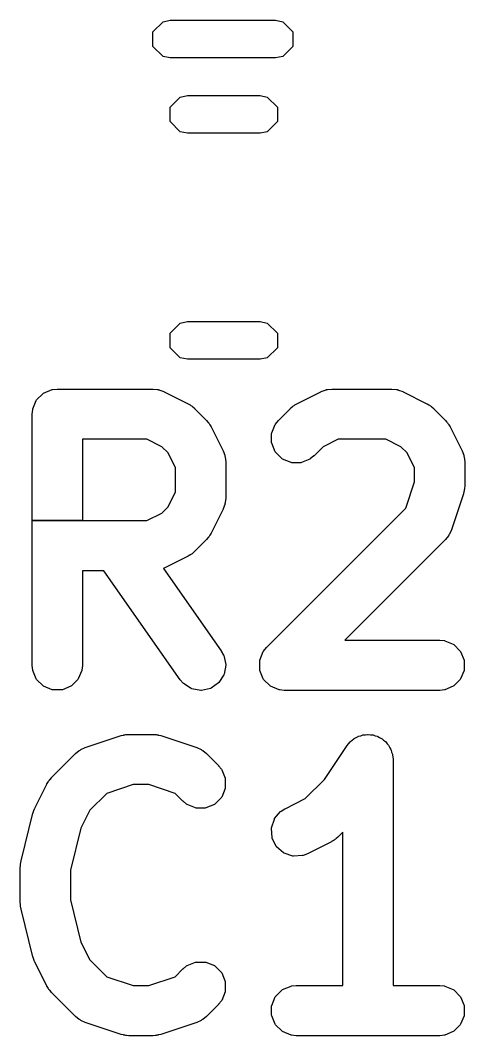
# Model space of a CAD drawing. Extents: x 125.7 to 173.8, y -124.1 to -88.3.
# Drawn here: x 157.891 to 159.309, y -99.942 to -96.707 of the extents above; entities that cross this region are included whole.
import ezdxf

# ---------------------------------------------------------------- set-up
doc = ezdxf.new("R2010")
doc.units = 0
doc.layers.add('BLACK', color=7, linetype='CONTINUOUS')

msp = doc.modelspace()

# ---------------------------------------------------------------- linework, layer by layer
at = {"layer": 'BLACK', "linetype": 'CONTINUOUS'}
for p, q in [((158.314446, -96.744539), (158.346918, -96.712067)), ((158.346918, -96.712067), (158.369879, -96.7075)), ((158.369879, -96.7075), (158.705121, -96.7075)), ((158.705121, -96.7075), (158.728082, -96.712067)), ((158.728082, -96.712067), (158.760554, -96.744539)), ((158.314446, -96.790461), (158.314446, -96.744539)), ((158.760554, -96.744539), (158.760554, -96.790461)), ((158.346918, -96.822933), (158.314446, -96.790461)), ((158.760554, -96.790461), (158.728082, -96.822933)), ((158.369879, -96.8275), (158.346918, -96.822933)), ((158.705121, -96.8275), (158.369879, -96.8275)), ((158.728082, -96.822933), (158.705121, -96.8275)), ((158.368985, -96.984477), (158.401457, -96.952005)), ((158.401457, -96.952005), (158.424418, -96.947438)), ((158.424418, -96.947438), (158.656088, -96.947438)), ((158.656088, -96.947438), (158.679049, -96.952005)), ((158.679049, -96.952005), (158.711521, -96.984477)), ((158.368985, -97.030399), (158.368985, -96.984477)), ((158.711521, -96.984477), (158.711521, -97.030399)), ((158.401457, -97.062871), (158.368985, -97.030399)), ((158.711521, -97.030399), (158.679049, -97.062871)), ((158.424418, -97.067438), (158.401457, -97.062871)), ((158.656088, -97.067438), (158.424418, -97.067438)), ((158.679049, -97.062871), (158.656088, -97.067438)), ((158.368985, -97.704477), (158.401457, -97.672005)), ((158.401457, -97.672005), (158.424418, -97.667438)), ((158.424418, -97.667438), (158.656088, -97.667438)), ((158.656088, -97.667438), (158.679049, -97.672005)), ((158.679049, -97.672005), (158.711521, -97.704477)), ((158.368985, -97.750399), (158.368985, -97.704477)), ((158.711521, -97.704477), (158.711521, -97.750399)), ((158.401457, -97.782871), (158.368985, -97.750399)), ((158.711521, -97.750399), (158.679049, -97.782871)), ((158.424418, -97.787438), (158.401457, -97.782871)), ((158.656088, -97.787438), (158.424418, -97.787438)), ((158.679049, -97.782871), (158.656088, -97.787438)), ((157.965943, -97.895316), (157.992979, -97.884117)), ((157.992979, -97.884117), (157.994402, -97.88376)), ((157.994402, -97.88376), (158.009034, -97.882319)), ((158.009034, -97.882319), (158.009524, -97.882295)), ((158.009524, -97.882295), (158.314286, -97.882295)), ((158.314286, -97.882295), (158.314776, -97.882319)), ((158.314776, -97.882319), (158.329408, -97.88376)), ((158.329408, -97.88376), (158.330831, -97.884117)), ((158.330831, -97.884117), (158.33257, -97.884837)), ((158.33257, -97.884837), (158.334449, -97.884971)), ((158.86555, -97.884971), (158.867426, -97.884837)), ((158.867426, -97.884837), (158.869169, -97.884116)), ((158.869169, -97.884116), (158.870592, -97.88376)), ((158.870592, -97.88376), (158.885224, -97.882319)), ((158.885224, -97.882319), (158.885714, -97.882295)), ((158.885714, -97.882295), (159.07619, -97.882295)), ((159.07619, -97.882295), (159.07668, -97.882319)), ((159.07668, -97.882319), (159.091312, -97.88376)), ((159.091312, -97.88376), (159.092735, -97.884117)), ((159.092735, -97.884117), (159.094474, -97.884837)), ((159.094474, -97.884837), (159.096353, -97.884971)), ((157.942545, -97.918714), (157.943628, -97.917091)), ((157.943628, -97.917091), (157.96432, -97.896399)), ((157.96432, -97.896399), (157.965943, -97.895316)), ((158.334449, -97.884971), (158.335882, -97.885288)), ((158.335882, -97.885288), (158.349614, -97.890543)), ((158.349614, -97.890543), (158.350063, -97.890741)), ((158.350063, -97.890741), (158.426253, -97.928836)), ((158.773747, -97.928836), (158.849937, -97.890741)), ((158.849937, -97.890741), (158.850386, -97.890543)), ((158.850386, -97.890543), (158.864118, -97.885288)), ((158.864118, -97.885288), (158.86555, -97.884971)), ((159.096353, -97.884971), (159.097786, -97.885288)), ((159.097786, -97.885288), (159.111518, -97.890543)), ((159.111518, -97.890543), (159.111967, -97.890741)), ((159.111967, -97.890741), (159.188158, -97.928836)), ((157.929548, -97.961805), (157.930989, -97.947173)), ((157.930989, -97.947173), (157.931346, -97.94575)), ((157.931346, -97.94575), (157.942545, -97.918714)), ((158.426253, -97.928836), (158.42668, -97.929076)), ((158.42668, -97.929076), (158.432621, -97.932814)), ((158.432621, -97.932814), (158.434059, -97.933411)), ((158.434059, -97.933411), (158.435317, -97.934166)), ((158.435317, -97.934166), (158.437127, -97.935652)), ((158.437127, -97.935652), (158.439123, -97.936908)), ((158.439123, -97.936908), (158.440238, -97.937864)), ((158.440238, -97.937864), (158.441261, -97.939044)), ((158.441261, -97.939044), (158.446681, -97.943492)), ((158.446681, -97.943492), (158.447045, -97.943821)), ((158.447045, -97.943821), (158.48514, -97.981916)), ((158.714861, -97.981915), (158.752957, -97.94382)), ((158.752957, -97.94382), (158.75332, -97.943491)), ((158.75332, -97.943491), (158.758742, -97.93904)), ((158.758742, -97.93904), (158.759764, -97.937863)), ((158.759764, -97.937863), (158.760876, -97.936909)), ((158.760876, -97.936909), (158.762866, -97.935655)), ((158.762866, -97.935655), (158.764686, -97.934163)), ((158.764686, -97.934163), (158.765943, -97.93341)), ((158.765943, -97.93341), (158.767379, -97.932814)), ((158.767379, -97.932814), (158.77332, -97.929076)), ((158.77332, -97.929076), (158.773747, -97.928836)), ((159.188158, -97.928836), (159.188585, -97.929076)), ((159.188585, -97.929076), (159.194526, -97.932814)), ((159.194526, -97.932814), (159.195964, -97.933411)), ((159.195964, -97.933411), (159.197222, -97.934166)), ((159.197222, -97.934166), (159.199032, -97.935652)), ((159.199032, -97.935652), (159.201028, -97.936908)), ((159.201028, -97.936908), (159.202143, -97.937864)), ((159.202143, -97.937864), (159.203166, -97.939044)), ((159.203166, -97.939044), (159.208586, -97.943492)), ((159.208586, -97.943492), (159.20895, -97.943821)), ((159.20895, -97.943821), (159.247045, -97.981916)), ((157.929524, -97.962295), (157.929548, -97.961805)), ((157.929524, -98.301342), (157.929524, -97.962295)), ((158.48514, -97.981916), (158.485469, -97.98228)), ((158.714531, -97.982279), (158.714861, -97.981915)), ((159.247045, -97.981916), (159.247374, -97.98228)), ((158.485469, -97.98228), (158.48992, -97.987704)), ((158.48992, -97.987704), (158.491095, -97.988723)), ((158.491095, -97.988723), (158.492051, -97.989837)), ((158.492051, -97.989837), (158.493302, -97.991824)), ((158.493302, -97.991824), (158.494796, -97.993645)), ((158.494796, -97.993645), (158.49555, -97.994904)), ((158.49555, -97.994904), (158.496144, -97.99634)), ((158.496144, -97.99634), (158.499884, -98.00228)), ((158.499884, -98.00228), (158.500125, -98.002708)), ((158.500125, -98.002708), (158.538221, -98.078898)), ((158.69325, -98.02194), (158.704449, -97.994904)), ((158.704449, -97.994904), (158.705203, -97.993645)), ((158.705203, -97.993645), (158.714531, -97.982279)), ((159.247374, -97.98228), (159.251823, -97.987702)), ((159.251823, -97.987702), (159.253002, -97.988724)), ((159.253002, -97.988724), (159.253958, -97.989839)), ((159.253958, -97.989839), (159.25521, -97.991829)), ((159.25521, -97.991829), (159.2567, -97.993644)), ((159.2567, -97.993644), (159.257455, -97.994903)), ((159.257455, -97.994903), (159.258049, -97.996337)), ((159.258049, -97.996337), (159.26179, -98.002281)), ((159.26179, -98.002281), (159.26203, -98.002708)), ((159.26203, -98.002708), (159.300125, -98.078899)), ((158.295401, -98.042295), (158.089524, -98.042295)), ((158.089524, -98.042295), (158.089524, -98.301342)), ((158.343085, -98.066137), (158.295401, -98.042295)), ((158.692869, -98.023853), (158.69325, -98.02194)), ((158.692869, -98.053115), (158.692869, -98.023853)), ((158.904599, -98.042295), (158.856913, -98.066137)), ((159.057305, -98.042295), (158.904599, -98.042295)), ((159.10499, -98.066137), (159.057305, -98.042295)), ((158.362824, -98.085876), (158.343085, -98.066137)), ((158.538221, -98.078898), (158.538419, -98.079347)), ((158.69325, -98.055028), (158.692869, -98.053115)), ((158.704448, -98.082065), (158.69325, -98.055028)), ((158.856913, -98.066137), (158.827996, -98.095055)), ((159.124728, -98.085875), (159.10499, -98.066137)), ((159.300125, -98.078899), (159.300323, -98.079348)), ((158.386667, -98.133561), (158.362824, -98.085876)), ((158.538419, -98.079347), (158.543674, -98.093079)), ((158.543674, -98.093079), (158.543991, -98.094512)), ((158.543991, -98.094512), (158.544124, -98.096391)), ((158.544124, -98.096391), (158.544845, -98.098131)), ((158.544845, -98.098131), (158.545202, -98.099554)), ((158.545202, -98.099554), (158.546643, -98.114186)), ((158.705531, -98.083688), (158.704448, -98.082065)), ((158.726224, -98.104381), (158.705531, -98.083688)), ((158.727847, -98.105464), (158.726224, -98.104381)), ((158.754883, -98.116663), (158.727847, -98.105464)), ((158.815008, -98.105465), (158.787971, -98.116663)), ((158.816267, -98.104711), (158.815008, -98.105465)), ((158.827632, -98.095384), (158.816267, -98.104711)), ((158.827996, -98.095055), (158.827632, -98.095384)), ((159.148571, -98.13356), (159.124728, -98.085875)), ((159.300323, -98.079348), (159.305578, -98.09308)), ((159.305578, -98.09308), (159.305896, -98.094514)), ((159.305896, -98.094514), (159.306028, -98.096392)), ((159.306028, -98.096392), (159.306749, -98.09813)), ((159.306749, -98.09813), (159.307106, -98.099554)), ((159.307106, -98.099554), (159.308547, -98.114186)), ((158.386667, -98.210074), (158.386667, -98.133561)), ((158.546643, -98.114186), (158.546667, -98.114676)), ((158.546667, -98.114676), (158.546667, -98.228961)), ((158.756796, -98.117044), (158.754883, -98.116663)), ((158.786058, -98.117044), (158.756796, -98.117044)), ((158.787971, -98.116663), (158.786058, -98.117044)), ((159.148571, -98.177885), (159.148571, -98.13356)), ((159.308547, -98.114186), (159.308571, -98.114676)), ((159.308571, -98.114676), (159.308571, -98.190866)), ((159.120554, -98.261934), (159.148571, -98.177885)), ((159.306749, -98.207413), (159.306152, -98.208851)), ((159.307106, -98.205987), (159.306749, -98.207413)), ((159.307336, -98.203642), (159.307106, -98.205987)), ((159.307857, -98.201355), (159.307336, -98.203642)), ((159.307969, -98.19989), (159.307857, -98.201355)), ((159.308547, -98.191357), (159.307858, -98.198341)), ((159.307858, -98.198341), (159.307969, -98.19989)), ((159.308571, -98.190866), (159.308547, -98.191357)), ((158.362822, -98.257762), (158.386667, -98.210074)), ((158.546643, -98.229451), (158.545202, -98.244083)), ((158.546667, -98.228961), (158.546643, -98.229451)), ((159.304465, -98.216164), (159.26637, -98.33045)), ((159.304598, -98.215691), (159.304465, -98.216164)), ((159.306152, -98.208851), (159.304598, -98.215691)), ((158.343086, -98.277499), (158.362822, -98.257762)), ((158.538221, -98.264739), (158.500125, -98.340929)), ((158.538419, -98.26429), (158.538221, -98.264739)), ((158.543674, -98.250558), (158.538419, -98.26429)), ((158.543991, -98.249125), (158.543674, -98.250558)), ((158.544124, -98.247245), (158.543991, -98.249125)), ((158.544845, -98.245507), (158.544124, -98.247245)), ((158.545202, -98.244083), (158.544845, -98.245507)), ((158.676764, -98.705726), (159.120554, -98.261934)), ((157.929524, -98.762295), (157.929524, -98.301342)), ((157.929524, -98.301342), (158.089524, -98.301342)), ((158.089524, -98.301342), (157.929524, -98.301342)), ((158.089524, -98.301342), (158.295401, -98.301342)), ((158.295401, -98.301342), (158.343086, -98.277499)), ((159.266193, -98.330907), (159.260199, -98.344332)), ((159.26637, -98.33045), (159.266193, -98.330907)), ((158.48514, -98.361721), (158.447045, -98.399816)), ((158.48547, -98.361356), (158.48514, -98.361721)), ((158.48992, -98.355931), (158.48547, -98.361356)), ((158.491094, -98.354915), (158.48992, -98.355931)), ((158.492052, -98.353799), (158.491094, -98.354915)), ((158.493301, -98.351813), (158.492052, -98.353799)), ((158.494796, -98.349993), (158.493301, -98.351813)), ((158.495551, -98.348733), (158.494796, -98.349993)), ((158.496148, -98.34729), (158.495551, -98.348733)), ((158.499884, -98.341357), (158.496148, -98.34729)), ((158.500125, -98.340929), (158.499884, -98.341357)), ((159.247045, -98.361721), (158.926471, -98.682295)), ((159.247374, -98.361357), (159.247045, -98.361721)), ((159.256702, -98.349992), (159.247374, -98.361357)), ((159.257457, -98.348732), (159.256702, -98.349992)), ((159.258177, -98.346991), (159.257457, -98.348732)), ((159.25941, -98.345571), (159.258177, -98.346991)), ((159.260199, -98.344332), (159.25941, -98.345571)), ((158.446681, -98.400145), (158.441259, -98.404593)), ((158.447045, -98.399816), (158.446681, -98.400145)), ((158.426253, -98.414801), (158.350063, -98.452896)), ((158.426681, -98.41456), (158.426253, -98.414801)), ((158.432617, -98.410822), (158.426681, -98.41456)), ((158.434057, -98.410227), (158.432617, -98.410822)), ((158.435318, -98.40947), (158.434057, -98.410227)), ((158.437127, -98.407983), (158.435318, -98.40947)), ((158.439121, -98.40673), (158.437127, -98.407983)), ((158.440239, -98.405771), (158.439121, -98.40673)), ((158.441259, -98.404593), (158.440239, -98.405771)), ((158.158348, -98.461342), (158.089524, -98.461342)), ((158.089524, -98.461342), (158.089524, -98.762295)), ((158.401128, -98.808171), (158.158348, -98.461342)), ((158.349614, -98.453094), (158.348244, -98.453617)), ((158.348244, -98.453617), (158.532205, -98.716418)), ((158.350063, -98.452896), (158.349614, -98.453094)), ((158.926471, -98.682295), (159.228571, -98.682295)), ((159.228571, -98.682295), (159.229061, -98.682319)), ((159.229061, -98.682319), (159.243693, -98.68376)), ((159.243693, -98.68376), (159.245116, -98.684117)), ((159.245116, -98.684117), (159.272152, -98.695316)), ((158.532205, -98.716418), (158.532466, -98.716833)), ((158.532466, -98.716833), (158.539677, -98.729646)), ((158.655155, -98.74575), (158.666354, -98.718714)), ((158.666354, -98.718714), (158.667108, -98.717455)), ((158.667108, -98.717455), (158.676435, -98.70609)), ((158.676435, -98.70609), (158.676764, -98.705726)), ((159.272152, -98.695316), (159.273775, -98.696399)), ((159.273775, -98.696399), (159.294467, -98.717091)), ((159.294467, -98.717091), (159.29555, -98.718714)), ((159.29555, -98.718714), (159.306749, -98.74575)), ((158.539677, -98.729646), (158.540202, -98.731017)), ((158.540202, -98.731017), (158.546531, -98.759588)), ((158.654774, -98.747663), (158.655155, -98.74575)), ((158.654774, -98.776927), (158.654774, -98.747663)), ((159.306749, -98.74575), (159.30713, -98.747663)), ((159.30713, -98.747663), (159.30713, -98.776927)), ((157.929548, -98.762785), (157.929524, -98.762295)), ((157.930989, -98.777417), (157.929548, -98.762785)), ((157.931346, -98.77884), (157.930989, -98.777417)), ((157.942545, -98.805876), (157.931346, -98.77884)), ((158.087702, -98.77884), (158.076503, -98.805876)), ((158.088059, -98.777417), (158.087702, -98.77884)), ((158.0895, -98.762785), (158.088059, -98.777417)), ((158.089524, -98.762295), (158.0895, -98.762785)), ((158.541488, -98.790356), (158.540781, -98.792174)), ((158.546573, -98.761538), (158.541488, -98.790356)), ((158.546531, -98.759588), (158.546573, -98.761538)), ((158.655155, -98.77884), (158.654774, -98.776927)), ((158.666354, -98.805876), (158.655155, -98.77884)), ((159.306749, -98.77884), (159.29555, -98.805876)), ((159.30713, -98.776927), (159.306749, -98.77884)), ((157.943628, -98.807499), (157.942545, -98.805876)), ((157.96432, -98.828191), (157.943628, -98.807499)), ((158.07542, -98.807499), (158.054728, -98.828191)), ((158.076503, -98.805876), (158.07542, -98.807499)), ((158.401429, -98.808559), (158.401128, -98.808171)), ((158.411001, -98.81972), (158.401429, -98.808559)), ((158.412109, -98.820682), (158.411001, -98.81972)), ((158.436788, -98.836409), (158.412109, -98.820682)), ((158.523704, -98.818262), (158.49973, -98.835044)), ((158.525054, -98.816853), (158.523704, -98.818262)), ((158.540781, -98.792174), (158.525054, -98.816853)), ((158.667437, -98.807499), (158.666354, -98.805876)), ((158.688129, -98.828191), (158.667437, -98.807499)), ((159.294467, -98.807499), (159.273775, -98.828191)), ((159.29555, -98.805876), (159.294467, -98.807499)), ((157.965943, -98.829274), (157.96432, -98.828191)), ((157.992979, -98.840473), (157.965943, -98.829274)), ((157.994892, -98.840854), (157.992979, -98.840473)), ((158.024156, -98.840854), (157.994892, -98.840854)), ((158.026069, -98.840473), (158.024156, -98.840854)), ((158.053105, -98.829274), (158.026069, -98.840473)), ((158.054728, -98.828191), (158.053105, -98.829274)), ((158.438606, -98.837116), (158.436788, -98.836409)), ((158.467423, -98.842201), (158.438606, -98.837116)), ((158.469373, -98.842159), (158.467423, -98.842201)), ((158.497944, -98.83583), (158.469373, -98.842159)), ((158.49973, -98.835044), (158.497944, -98.83583)), ((158.689752, -98.829274), (158.688129, -98.828191)), ((158.716788, -98.840473), (158.689752, -98.829274)), ((158.718211, -98.84083), (158.716788, -98.840473)), ((158.732843, -98.842271), (158.718211, -98.84083)), ((158.733333, -98.842295), (158.732843, -98.842271)), ((159.228571, -98.842295), (158.733333, -98.842295)), ((159.229061, -98.842271), (159.228571, -98.842295)), ((159.243693, -98.84083), (159.229061, -98.842271)), ((159.245116, -98.840473), (159.243693, -98.84083)), ((159.272152, -98.829274), (159.245116, -98.840473)), ((159.273775, -98.828191), (159.272152, -98.829274)), ((158.213269, -98.986269), (158.220107, -98.984713)), ((158.220107, -98.984713), (158.221551, -98.984116)), ((158.221551, -98.984116), (158.222972, -98.98376)), ((158.222972, -98.98376), (158.225315, -98.983528)), ((158.225315, -98.983528), (158.227608, -98.983008)), ((158.227608, -98.983008), (158.229069, -98.982897)), ((158.229069, -98.982897), (158.230617, -98.983006)), ((158.230617, -98.983006), (158.237605, -98.982319)), ((158.237605, -98.982319), (158.238095, -98.982295)), ((158.238095, -98.982295), (158.314286, -98.982295)), ((158.314286, -98.982295), (158.314776, -98.982319)), ((158.314776, -98.982319), (158.321762, -98.983006)), ((158.321762, -98.983006), (158.323312, -98.982897)), ((158.323312, -98.982897), (158.324774, -98.983008)), ((158.324774, -98.983008), (158.327066, -98.983528)), ((158.327066, -98.983528), (158.329409, -98.98376)), ((158.329409, -98.98376), (158.330831, -98.984116)), ((158.330831, -98.984116), (158.332275, -98.984713)), ((158.332275, -98.984713), (158.339112, -98.986269)), ((158.977044, -98.98677), (158.983455, -98.984116)), ((158.983455, -98.984116), (158.985368, -98.983736)), ((158.985368, -98.983736), (158.992221, -98.983736)), ((158.992221, -98.983736), (158.998941, -98.982392)), ((158.998941, -98.982392), (159.000892, -98.98239)), ((159.000892, -98.98239), (159.007696, -98.983736)), ((159.007696, -98.983736), (159.014632, -98.983736)), ((159.014632, -98.983736), (159.016545, -98.984116)), ((159.016545, -98.984116), (159.022877, -98.986738)), ((158.098511, -99.024496), (158.212797, -98.986401)), ((158.212797, -98.986401), (158.213269, -98.986269)), ((158.339112, -98.986269), (158.339584, -98.986401)), ((158.339584, -98.986401), (158.453869, -99.024496)), ((158.933823, -99.017407), (158.943044, -99.006149)), ((158.943044, -99.006149), (158.944129, -99.005163)), ((158.944129, -99.005163), (158.949892, -99.001302)), ((158.949892, -99.001302), (158.954797, -98.996399)), ((158.954797, -98.996399), (158.956418, -98.995316)), ((158.956418, -98.995316), (158.962747, -98.992693)), ((158.962747, -98.992693), (158.968445, -98.988879)), ((158.968445, -98.988879), (158.970246, -98.988131)), ((158.970246, -98.988131), (158.977044, -98.98677)), ((159.022877, -98.986738), (159.0296, -98.988069)), ((159.0296, -98.988069), (159.031403, -98.988814)), ((159.031403, -98.988814), (159.037175, -98.992662)), ((159.037175, -98.992662), (159.043581, -98.995316)), ((159.043581, -98.995316), (159.045204, -98.996399)), ((159.045204, -98.996399), (159.050051, -99.001246)), ((159.050051, -99.001246), (159.055752, -99.005047)), ((159.055752, -99.005047), (159.057133, -99.006425)), ((159.057133, -99.006425), (159.06099, -99.012185)), ((159.06099, -99.012185), (159.065896, -99.017091)), ((157.99105, -99.120011), (158.06724, -99.043821)), ((158.06724, -99.043821), (158.067604, -99.043492)), ((158.067604, -99.043492), (158.078969, -99.034164)), ((158.078969, -99.034164), (158.080226, -99.03341)), ((158.080226, -99.03341), (158.081971, -99.032686)), ((158.081971, -99.032686), (158.083392, -99.031455)), ((158.083392, -99.031455), (158.084629, -99.030667)), ((158.084629, -99.030667), (158.098054, -99.024673)), ((158.098054, -99.024673), (158.098511, -99.024496)), ((158.453869, -99.024496), (158.454326, -99.024673)), ((158.454326, -99.024673), (158.467752, -99.030667)), ((158.467752, -99.030667), (158.46899, -99.031456)), ((158.46899, -99.031456), (158.470412, -99.032689)), ((158.470412, -99.032689), (158.472151, -99.03341)), ((158.472151, -99.03341), (158.47341, -99.034164)), ((158.47341, -99.034164), (158.484775, -99.043491)), ((158.484775, -99.043491), (158.485138, -99.04382)), ((158.485138, -99.04382), (158.523234, -99.081915)), ((158.861639, -99.125611), (158.933436, -99.017918)), ((158.933436, -99.017918), (158.933674, -99.017591)), ((158.933674, -99.017591), (158.933708, -99.017548)), ((158.933708, -99.017548), (158.933755, -99.017585)), ((158.933755, -99.017585), (158.933857, -99.017435)), ((158.933857, -99.017435), (158.933823, -99.017407)), ((159.065896, -99.017091), (159.066979, -99.018714)), ((159.066979, -99.018714), (159.069601, -99.025045)), ((159.069601, -99.025045), (159.073415, -99.03074)), ((159.073415, -99.03074), (159.074164, -99.032541)), ((159.074164, -99.032541), (159.075524, -99.039344)), ((159.075524, -99.039344), (159.078178, -99.04575)), ((159.078178, -99.04575), (159.078535, -99.047173)), ((159.078535, -99.047173), (159.07996, -99.061651)), ((159.079886, -99.061658), (159.079885, -99.061688)), ((159.079885, -99.061688), (159.079962, -99.06168)), ((159.07996, -99.061651), (159.079886, -99.061658)), ((159.079962, -99.06168), (159.079968, -99.061733)), ((159.079968, -99.061733), (159.08, -99.062295)), ((159.08, -99.062295), (159.08, -99.782295)), ((158.523234, -99.081915), (158.523564, -99.082279)), ((158.523564, -99.082279), (158.532892, -99.093644)), ((158.532892, -99.093644), (158.533646, -99.094903)), ((158.533646, -99.094903), (158.544845, -99.121939)), ((157.93797, -99.216994), (157.976065, -99.140803)), ((157.976065, -99.140803), (157.976305, -99.140376)), ((157.976305, -99.140376), (157.980045, -99.13443)), ((157.980045, -99.13443), (157.980641, -99.132996)), ((157.980641, -99.132996), (157.981394, -99.13174)), ((157.981394, -99.13174), (157.982883, -99.129924)), ((157.982883, -99.129924), (157.984138, -99.127932)), ((157.984138, -99.127932), (157.985092, -99.12682)), ((157.985092, -99.12682), (157.986269, -99.125798)), ((157.986269, -99.125798), (157.990721, -99.120375)), ((157.990721, -99.120375), (157.99105, -99.120011)), ((158.251075, -99.142295), (158.167024, -99.170311)), ((158.301306, -99.142295), (158.251075, -99.142295)), ((158.385355, -99.170311), (158.301306, -99.142295)), ((158.544845, -99.121939), (158.545226, -99.123852)), ((158.545226, -99.123852), (158.545226, -99.153115)), ((158.800226, -99.187023), (158.861639, -99.125611)), ((158.167024, -99.170311), (158.113366, -99.22397)), ((158.4101, -99.195055), (158.385355, -99.170311)), ((158.544845, -99.155028), (158.533647, -99.182065)), ((158.545226, -99.153115), (158.544845, -99.155028)), ((158.410463, -99.195384), (158.4101, -99.195055)), ((158.421828, -99.204711), (158.410463, -99.195384)), ((158.423087, -99.205465), (158.421828, -99.204711)), ((158.450123, -99.216663), (158.423087, -99.205465)), ((158.510248, -99.205464), (158.483212, -99.216663)), ((158.511871, -99.204381), (158.510248, -99.205464)), ((158.532564, -99.183688), (158.511871, -99.204381)), ((158.533647, -99.182065), (158.532564, -99.183688)), ((158.735651, -99.219312), (158.800226, -99.187023)), ((157.893816, -99.385748), (157.931912, -99.233367)), ((157.931912, -99.233367), (157.932053, -99.232901)), ((157.932053, -99.232901), (157.932266, -99.232303)), ((157.932266, -99.232303), (157.932517, -99.231176)), ((157.932517, -99.231176), (157.934822, -99.225147)), ((157.934822, -99.225147), (157.937002, -99.219052)), ((157.937002, -99.219052), (157.937548, -99.218026)), ((157.937548, -99.218026), (157.937774, -99.217439)), ((157.937774, -99.217439), (157.93797, -99.216994)), ((158.113366, -99.22397), (158.085006, -99.280688)), ((158.452036, -99.217044), (158.450123, -99.216663)), ((158.481299, -99.217044), (158.452036, -99.217044)), ((158.483212, -99.216663), (158.481299, -99.217044)), ((158.702494, -99.250448), (158.721667, -99.22834)), ((158.721667, -99.22834), (158.722781, -99.227384)), ((158.722781, -99.227384), (158.735224, -99.219552)), ((158.735224, -99.219552), (158.735651, -99.219312)), ((158.692274, -99.279904), (158.701528, -99.252143)), ((158.701528, -99.252143), (158.702494, -99.250448)), ((158.085006, -99.280688), (158.051428, -99.415003)), ((158.69203, -99.281839), (158.692274, -99.279904)), ((158.694104, -99.311029), (158.69203, -99.281839)), ((158.92, -99.293526), (158.904188, -99.309339)), ((158.92, -99.782295), (158.92, -99.293526)), ((158.694619, -99.312911), (158.694104, -99.311029)), ((158.707706, -99.339086), (158.694619, -99.312911)), ((158.708902, -99.340627), (158.707706, -99.339086)), ((158.883396, -99.324325), (158.807205, -99.36242)), ((158.883824, -99.324084), (158.883396, -99.324325)), ((158.88976, -99.320346), (158.883824, -99.324084)), ((158.8912, -99.319751), (158.88976, -99.320346)), ((158.892461, -99.318994), (158.8912, -99.319751)), ((158.89427, -99.317507), (158.892461, -99.318994)), ((158.896264, -99.316254), (158.89427, -99.317507)), ((158.897382, -99.315295), (158.896264, -99.316254)), ((158.898402, -99.314117), (158.897382, -99.315295)), ((158.903824, -99.309669), (158.898402, -99.314117)), ((158.904188, -99.309339), (158.903824, -99.309669)), ((158.73101, -99.3598), (158.708902, -99.340627)), ((158.732705, -99.360766), (158.73101, -99.3598)), ((158.760466, -99.37002), (158.732705, -99.360766)), ((158.762401, -99.370264), (158.760466, -99.37002)), ((158.791591, -99.36819), (158.762401, -99.370264)), ((158.793024, -99.367873), (158.791591, -99.36819)), ((158.806756, -99.362618), (158.793024, -99.367873)), ((158.807205, -99.36242), (158.806756, -99.362618)), ((157.891428, -99.405152), (157.891452, -99.404663)), ((157.891428, -99.519438), (157.891428, -99.405152)), ((157.891452, -99.404663), (157.891642, -99.402723)), ((157.891571, -99.400775), (157.892361, -99.395427)), ((157.891571, -99.40224), (157.891571, -99.400775)), ((157.891642, -99.402723), (157.891571, -99.40224)), ((157.892361, -99.395427), (157.892893, -99.39003)), ((157.892893, -99.39003), (157.893248, -99.38861)), ((157.893248, -99.38861), (157.893435, -99.388157)), ((157.893435, -99.388157), (157.893721, -99.386228)), ((157.893721, -99.386228), (157.893816, -99.385748)), ((158.051428, -99.415003), (158.051428, -99.509585)), ((157.891452, -99.519927), (157.891428, -99.519438)), ((157.891642, -99.521867), (157.891452, -99.519927)), ((157.891571, -99.522351), (157.891642, -99.521867)), ((157.891571, -99.523815), (157.891571, -99.522351)), ((157.892361, -99.529161), (157.891571, -99.523815)), ((157.892893, -99.53456), (157.892361, -99.529161)), ((157.893249, -99.535981), (157.892893, -99.53456)), ((158.051428, -99.509585), (158.085006, -99.643899)), ((157.893435, -99.536431), (157.893249, -99.535981)), ((157.893721, -99.538361), (157.893435, -99.536431)), ((157.893816, -99.538842), (157.893721, -99.538361)), ((157.931912, -99.691223), (157.893816, -99.538842)), ((158.085006, -99.643899), (158.113366, -99.700618)), ((157.932054, -99.69169), (157.931912, -99.691223)), ((157.932265, -99.692281), (157.932054, -99.69169)), ((157.932517, -99.693414), (157.932265, -99.692281)), ((157.934822, -99.699441), (157.932517, -99.693414)), ((157.937002, -99.705538), (157.934822, -99.699441)), ((157.937548, -99.706561), (157.937002, -99.705538)), ((157.937773, -99.707149), (157.937548, -99.706561)), ((157.93797, -99.707596), (157.937773, -99.707149)), ((157.976065, -99.783786), (157.93797, -99.707596)), ((158.113366, -99.700618), (158.167026, -99.754279)), ((158.410462, -99.729206), (158.421827, -99.719878)), ((158.421827, -99.719878), (158.423086, -99.719124)), ((158.423086, -99.719124), (158.450123, -99.707926)), ((158.450123, -99.707926), (158.452036, -99.707545)), ((158.452036, -99.707545), (158.481299, -99.707545)), ((158.481299, -99.707545), (158.483212, -99.707926)), ((158.483212, -99.707926), (158.510248, -99.719124)), ((158.510248, -99.719124), (158.511871, -99.720207)), ((158.511871, -99.720207), (158.532564, -99.7409)), ((158.167026, -99.754279), (158.251075, -99.782295)), ((158.301306, -99.782295), (158.385354, -99.754279)), ((158.385354, -99.754279), (158.410098, -99.729535)), ((158.410098, -99.729535), (158.410462, -99.729206)), ((158.532564, -99.7409), (158.533647, -99.742523)), ((158.533647, -99.742523), (158.544845, -99.769559)), ((157.976305, -99.784214), (157.976065, -99.783786)), ((157.980045, -99.790157), (157.976305, -99.784214)), ((157.980639, -99.791589), (157.980045, -99.790157)), ((157.981393, -99.792848), (157.980639, -99.791589)), ((157.982883, -99.794664), (157.981393, -99.792848)), ((158.251075, -99.782295), (158.301306, -99.782295)), ((158.544845, -99.769559), (158.545226, -99.771472)), ((158.545226, -99.771472), (158.545226, -99.800735)), ((158.727847, -99.795316), (158.754883, -99.784117)), ((158.754883, -99.784117), (158.756306, -99.78376)), ((158.756306, -99.78376), (158.770938, -99.782319)), ((158.770938, -99.782319), (158.771428, -99.782295)), ((158.771428, -99.782295), (158.92, -99.782295)), ((159.08, -99.782295), (159.228571, -99.782295)), ((159.228571, -99.782295), (159.229061, -99.782319)), ((159.229061, -99.782319), (159.243693, -99.78376)), ((159.243693, -99.78376), (159.245116, -99.784117)), ((159.245116, -99.784117), (159.272152, -99.795316)), ((157.984138, -99.796657), (157.982883, -99.794664)), ((157.985093, -99.797771), (157.984138, -99.796657)), ((157.986273, -99.798794), (157.985093, -99.797771)), ((157.990721, -99.804214), (157.986273, -99.798794)), ((157.99105, -99.804578), (157.990721, -99.804214)), ((158.06724, -99.880769), (157.99105, -99.804578)), ((158.544845, -99.802648), (158.533647, -99.829685)), ((158.545226, -99.800735), (158.544845, -99.802648)), ((158.69325, -99.84575), (158.704449, -99.818714)), ((158.704449, -99.818714), (158.705532, -99.817091)), ((158.705532, -99.817091), (158.726224, -99.796399)), ((158.726224, -99.796399), (158.727847, -99.795316)), ((159.272152, -99.795316), (159.273775, -99.796399)), ((159.273775, -99.796399), (159.294467, -99.817091)), ((159.294467, -99.817091), (159.29555, -99.818714)), ((159.29555, -99.818714), (159.306749, -99.84575)), ((158.523236, -99.842673), (158.48514, -99.880769)), ((158.523565, -99.842309), (158.523236, -99.842673)), ((158.532893, -99.830944), (158.523565, -99.842309)), ((158.533647, -99.829685), (158.532893, -99.830944)), ((158.692869, -99.847663), (158.69325, -99.84575)), ((158.692869, -99.876927), (158.692869, -99.847663)), ((159.306749, -99.84575), (159.30713, -99.847663)), ((159.30713, -99.847663), (159.30713, -99.876927)), ((158.067604, -99.881098), (158.06724, -99.880769)), ((158.078969, -99.890425), (158.067604, -99.881098)), ((158.080228, -99.89118), (158.078969, -99.890425)), ((158.473411, -99.890425), (158.472151, -99.89118)), ((158.484776, -99.881098), (158.473411, -99.890425)), ((158.48514, -99.880769), (158.484776, -99.881098)), ((158.69325, -99.87884), (158.692869, -99.876927)), ((158.704449, -99.905876), (158.69325, -99.87884)), ((159.306749, -99.87884), (159.29555, -99.905876)), ((159.30713, -99.876927), (159.306749, -99.87884)), ((158.081969, -99.891901), (158.080228, -99.89118)), ((158.083391, -99.893134), (158.081969, -99.891901)), ((158.084629, -99.893923), (158.083391, -99.893134)), ((158.098054, -99.899917), (158.084629, -99.893923)), ((158.098511, -99.900094), (158.098054, -99.899917)), ((158.212797, -99.938189), (158.098511, -99.900094)), ((158.453869, -99.900094), (158.339584, -99.938189)), ((158.454326, -99.899917), (158.453869, -99.900094)), ((158.467752, -99.893923), (158.454326, -99.899917)), ((158.468991, -99.893133), (158.467752, -99.893923)), ((158.470412, -99.891899), (158.468991, -99.893133)), ((158.472151, -99.89118), (158.470412, -99.891899)), ((158.705532, -99.907499), (158.704449, -99.905876)), ((158.726224, -99.928191), (158.705532, -99.907499)), ((159.294467, -99.907499), (159.273775, -99.928191)), ((159.29555, -99.905876), (159.294467, -99.907499)), ((158.21327, -99.938322), (158.212797, -99.938189)), ((158.220111, -99.939877), (158.21327, -99.938322)), ((158.221549, -99.940473), (158.220111, -99.939877)), ((158.222974, -99.94083), (158.221549, -99.940473)), ((158.225317, -99.94106), (158.222974, -99.94083)), ((158.227606, -99.941581), (158.225317, -99.94106)), ((158.229071, -99.941693), (158.227606, -99.941581)), ((158.230619, -99.941582), (158.229071, -99.941693)), ((158.237605, -99.942271), (158.230619, -99.941582)), ((158.238095, -99.942295), (158.237605, -99.942271)), ((158.314286, -99.942295), (158.238095, -99.942295)), ((158.314777, -99.942271), (158.314286, -99.942295)), ((158.321761, -99.941582), (158.314777, -99.942271)), ((158.32331, -99.941693), (158.321761, -99.941582)), ((158.324775, -99.941581), (158.32331, -99.941693)), ((158.327062, -99.94106), (158.324775, -99.941581)), ((158.329407, -99.94083), (158.327062, -99.94106)), ((158.330833, -99.940473), (158.329407, -99.94083)), ((158.332271, -99.939876), (158.330833, -99.940473)), ((158.339111, -99.938322), (158.332271, -99.939876)), ((158.339584, -99.938189), (158.339111, -99.938322)), ((158.727847, -99.929274), (158.726224, -99.928191)), ((158.754883, -99.940473), (158.727847, -99.929274)), ((158.756306, -99.94083), (158.754883, -99.940473)), ((158.770938, -99.942271), (158.756306, -99.94083)), ((158.771428, -99.942295), (158.770938, -99.942271)), ((159.228571, -99.942295), (158.771428, -99.942295)), ((159.229061, -99.942271), (159.228571, -99.942295)), ((159.243693, -99.94083), (159.229061, -99.942271)), ((159.245116, -99.940473), (159.243693, -99.94083)), ((159.272152, -99.929274), (159.245116, -99.940473)), ((159.273775, -99.928191), (159.272152, -99.929274))]:
    msp.add_line(p, q, dxfattribs=at)

doc.saveas('drawing.dxf')
